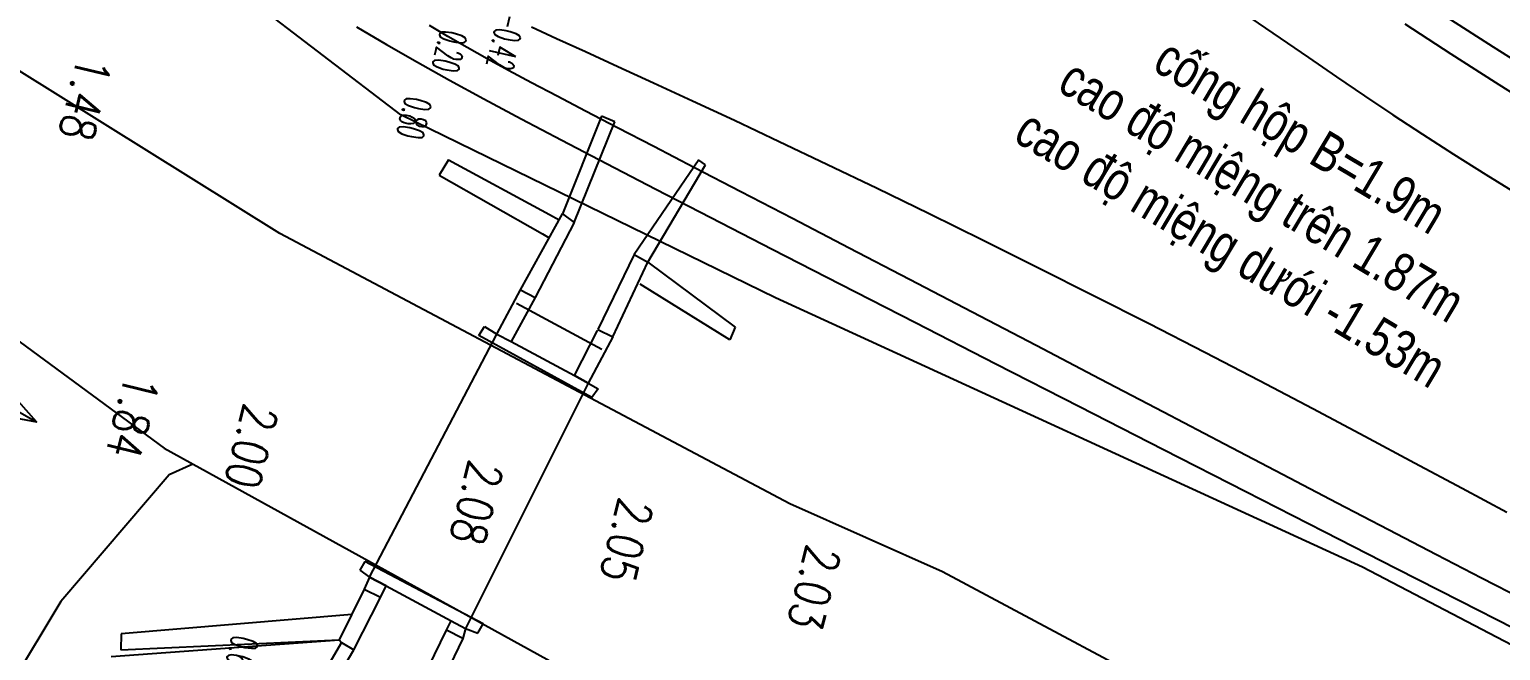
# Model space of a CAD drawing. Header units: metres. Extents: x 583412 to 583840, y 1186334 to 1187497.
# Drawn here: x 583674.26 to 583712.31, y 1186978.72 to 1186994.78 of the extents above; entities that cross this region are included whole.
import ezdxf
from ezdxf.enums import TextEntityAlignment as Align

# ---------------------------------------------------------------- set-up
doc = ezdxf.new("R2010")
doc.units = ezdxf.units.M
doc.header["$MEASUREMENT"] = 0
doc.linetypes.add('DASHED', pattern=[0.75, 0.5, -0.25])
for name, color, linetype in [('$For$Printing$', 7, 'Continuous'), ('1111DONG MUC', 2, 'Continuous'), ('C-ANNO-MATC', 7, 'DASHED'), ('cao do binh do', 4, 'Continuous'), ('CaoDoTN', 2, 'Continuous'), ('DienHaThe-KHKS', 7, 'Continuous'), ('KS.cau cong', 6, 'Continuous'), ('KS.leduongdat', 36, 'Continuous'), ('KS.leduongnhua', 4, 'Continuous'), ('ks.text ks', 7, 'Continuous'), ('KS_muong ao', 4, 'TALUYPHAI-KHKS')]:
    doc.layers.add(name, color=color, linetype=linetype)
doc.styles.add('ChuSo', font='vnsimple.shx')
doc.styles.add('TENSONG', font='VAPTIMI.TTF')
doc.linetypes.add('TALUYPHAI-KHKS', pattern='A,5,[130,ltypeshp,S=5,R=0,X=0,Y=-5],10,[130,ltypeshp,S=5,R=0,X=0,Y=-5],10,[130,ltypeshp,S=10,R=0,X=0,Y=-10],5', length=30)

# ---------------------------------------------------------------- blocks, each defined once
blk = doc.blocks.new('DienHaThe-KHKS')
at = {"layer": 'DienHaThe-KHKS', "color": 6}
blk.add_lwpolyline([(0.0012, 0.51624), (0.0012, 2.70968), (0.4608, 2.30472), (0.00192, 3.63336), (-0.45808, 2.30512), (0.00152, 2.70976), (0.00192, 3.63336)], dxfattribs=at)
for radius in [0.51624, 0.13184]:
    blk.add_circle((0, 0), radius, dxfattribs=at)

msp = doc.modelspace()

# ---------------------------------------------------------------- linework, layer by layer
at = {"layer": '$For$Printing$', "color": 252}
for p, q in [((583712.125, 1186994.325), (583710.256, 1186995.52)), ((583682.718, 1186994.853), (583683.498, 1186994.391)), ((583687.244, 1186994.85), (583687.893, 1186994.55)), ((583705.847, 1186995.078), (583706.603, 1186994.557)), ((583687.893, 1186994.55), (583688.639, 1186994.209)), ((583706.603, 1186994.557), (583707.337, 1186994.053)), ((583683.498, 1186994.391), (583684.296, 1186993.936)), ((583688.639, 1186994.209), (583689.476, 1186993.826)), ((583713.952, 1186993.157), (583712.125, 1186994.325)), ((583684.296, 1186993.936), (583685.13, 1186993.472)), ((583689.476, 1186993.826), (583690.4, 1186993.402)), ((583707.337, 1186994.053), (583708.06, 1186993.558)), ((583685.13, 1186993.472), (583686.018, 1186992.989)), ((583690.4, 1186993.402), (583691.408, 1186992.937)), ((583708.06, 1186993.558), (583708.785, 1186993.067)), ((583686.018, 1186992.989), (583686.977, 1186992.475)), ((583708.785, 1186993.067), (583709.523, 1186992.575)), ((583691.408, 1186992.937), (583692.494, 1186992.432)), ((583709.523, 1186992.575), (583710.286, 1186992.075)), ((583686.977, 1186992.475), (583688.027, 1186991.92)), ((583692.494, 1186992.432), (583693.654, 1186991.887)), ((583688.027, 1186991.92), (583689.183, 1186991.315)), ((583693.654, 1186991.887), (583694.885, 1186991.302)), ((583710.286, 1186992.075), (583711.085, 1186991.561)), ((583711.085, 1186991.561), (583711.928, 1186991.031)), ((583689.183, 1186991.315), (583690.464, 1186990.65)), ((583694.885, 1186991.302), (583696.181, 1186990.678)), ((583696.181, 1186990.678), (583697.531, 1186990.021)), ((583711.928, 1186991.031), (583712.802, 1186990.491)), ((583690.464, 1186990.65), (583691.888, 1186989.916)), ((583691.888, 1186989.916), (583693.472, 1186989.101)), ((583697.531, 1186990.021), (583698.922, 1186989.336)), ((583698.922, 1186989.336), (583700.342, 1186988.629)), ((583693.472, 1186989.101), (583695.233, 1186988.198)), ((583700.342, 1186988.629), (583701.779, 1186987.906)), ((583695.233, 1186988.198), (583697.177, 1186987.202)), ((583701.779, 1186987.906), (583703.221, 1186987.174)), ((583697.177, 1186987.202), (583699.257, 1186986.137)), ((583703.221, 1186987.174), (583704.655, 1186986.437)), ((583699.257, 1186986.137), (583701.413, 1186985.034)), ((583704.655, 1186986.437), (583706.07, 1186985.703)), ((583706.07, 1186985.703), (583707.452, 1186984.977)), ((583701.413, 1186985.034), (583703.586, 1186983.923)), ((583707.452, 1186984.977), (583708.793, 1186984.266)), ((583708.793, 1186984.266), (583710.083, 1186983.578)), ((583703.586, 1186983.923), (583705.717, 1186982.834)), ((583710.083, 1186983.578), (583711.312, 1186982.92)), ((583705.717, 1186982.834), (583707.745, 1186981.797)), ((583711.312, 1186982.92), (583712.471, 1186982.299)), ((583707.745, 1186981.797), (583709.612, 1186980.844)), ((583709.612, 1186980.844), (583711.258, 1186980.004)), ((583711.258, 1186980.004), (583712.647, 1186979.295))]:
    msp.add_line(p, q, dxfattribs=at)
at = {"layer": '$For$Printing$', "color": 40}
for p, q in [((583685.086, 1186994.601), (583684.61, 1186994.884)), ((583709.832, 1186994.924), (583711.015, 1186994.156)), ((583685.582, 1186994.316), (583685.086, 1186994.601)), ((583686.101, 1186994.025), (583685.582, 1186994.316)), ((583711.015, 1186994.156), (583712.162, 1186993.42)), ((583686.653, 1186993.722), (583686.101, 1186994.025)), ((583687.25, 1186993.402), (583686.653, 1186993.722)), ((583687.909, 1186993.053), (583687.25, 1186993.402)), ((583712.162, 1186993.42), (583713.267, 1186992.72)), ((583688.645, 1186992.668), (583687.909, 1186993.053)), ((583689.472, 1186992.238), (583688.645, 1186992.668)), ((583690.406, 1186991.753), (583689.472, 1186992.238)), ((583691.463, 1186991.205), (583690.406, 1186991.753)), ((583692.658, 1186990.585), (583691.463, 1186991.205)), ((583693.999, 1186989.889), (583692.658, 1186990.585)), ((583695.462, 1186989.127), (583693.999, 1186989.889)), ((583697.02, 1186988.315), (583695.462, 1186989.127)), ((583698.641, 1186987.469), (583697.02, 1186988.315)), ((583700.296, 1186986.605), (583698.641, 1186987.469)), ((583701.955, 1186985.737), (583700.296, 1186986.605)), ((583703.589, 1186984.883), (583701.955, 1186985.737)), ((583705.167, 1186984.057), (583703.589, 1186984.883)), ((583706.664, 1186983.273), (583705.167, 1186984.057)), ((583708.077, 1186982.533), (583706.664, 1186983.273)), ((583709.405, 1186981.839), (583708.077, 1186982.533)), ((583710.649, 1186981.191), (583709.405, 1186981.839)), ((583711.81, 1186980.59), (583710.649, 1186981.191)), ((583712.889, 1186980.036), (583711.81, 1186980.59))]:
    msp.add_line(p, q, dxfattribs=at)
at = {"layer": '1111DONG MUC'}
for p in [(583684.783, 1186994.295, 0.2), (583683.869, 1186992.57, 0.8)]:
    msp.add_point(p, dxfattribs=at)
at = {"layer": 'C-ANNO-MATC', "color": 3, "linetype": 'Continuous'}
for p, q in [((583685.1, 1186991.409, 1.262), (583684.861, 1186991.01, 1.262)), ((583685.1, 1186991.409, 1.262), (583687.71, 1186989.995, 1.262)), ((583684.861, 1186991.01, 1.262), (583687.53, 1186989.494, 1.262)), ((583687.71, 1186989.995, 1.262), (583687.961, 1186989.855, 1.262)), ((583687.53, 1186989.494, 1.262), (583687.706, 1186989.396, 1.262)), ((583690.255, 1186988.767, -0.793), (583692.513, 1186987.083, -0.793)), ((583692.378, 1186986.752, -0.793), (583690.059, 1186988.199, -0.793)), ((583692.513, 1186987.083, -0.793), (583692.378, 1186986.752, -0.793)), ((583682.597, 1186979.651, -0.601), (583676.637, 1186979.152, -0.601)), ((583676.637, 1186979.152, -0.601), (583676.628, 1186978.739, -0.601)), ((583676.628, 1186978.739, -0.601), (583682.274, 1186978.995, -0.601))]:
    msp.add_line(p, q, dxfattribs=at)
at = {"layer": 'cao do binh do', "color": 44, "elevation": -0.601, "flags": 128}
msp.add_lwpolyline([(583682.337, 1186978.93), (583682.654, 1186978.74)], dxfattribs=at)
at = {"layer": 'KS.cau cong'}
for p, q in [((583689.058, 1186992.538, -0.601), (583688.047, 1186990.01, -0.601)), ((583688.347, 1186989.792, -0.601), (583689.401, 1186992.395, -0.601)), ((583689.401, 1186992.395, -0.601), (583689.058, 1186992.538, -0.601)), ((583691.576, 1186991.409, -0.793), (583689.901, 1186988.966, -0.793)), ((583690.255, 1186988.767, -0.793), (583691.749, 1186991.279, -0.793)), ((583691.749, 1186991.279, -0.793), (583691.571, 1186991.401, -0.793)), ((583686.959, 1186988.052, -0.601), (583688.047, 1186990.01, -0.601)), ((583688.047, 1186990.01, -0.601), (583688.347, 1186989.792, -0.601)), ((583688.347, 1186989.792, -0.601), (583687.339, 1186987.85, -0.601)), ((583689.901, 1186988.966, -0.793), (583688.964, 1186987.02, -0.793)), ((583689.349, 1186986.835, -0.793), (583690.255, 1186988.767, -0.793)), ((583689.901, 1186988.966, -0.793), (583690.255, 1186988.767, -0.793)), ((583689.901, 1186988.966, -0.793), (583689.901, 1186988.966, -0.793)), ((583686.346, 1186986.906, -0.601), (583686.959, 1186988.052, -0.601)), ((583686.959, 1186988.052, -0.601), (583687.339, 1186987.85, -0.601)), ((583687.339, 1186987.85, -0.601), (583686.72, 1186986.71, -0.601)), ((583686.855, 1186987.707, 1.377), (583689.069, 1186986.511, 1.377)), ((583683.058, 1186980.614, -0.601), (583686.346, 1186986.906, -0.601)), ((583685.885, 1186986.864, 1.801), (583686.034, 1186987.103, 1.801)), ((583688.811, 1186985.268, 1.801), (583685.885, 1186986.864, 1.801)), ((583686.034, 1186987.103, 1.801), (583686.346, 1186986.906, 1.801)), ((583686.346, 1186986.906, -0.601), (583686.72, 1186986.71, -0.601)), ((583686.346, 1186986.906, 1.801), (583686.72, 1186986.71, 1.801)), ((583688.359, 1186985.832, -0.793), (583688.954, 1186986.996, -0.793)), ((583688.964, 1186987.02, -0.793), (583689.349, 1186986.835, -0.793)), ((583686.72, 1186986.71, -0.601), (583688.359, 1186985.832, -0.601)), ((583686.72, 1186986.71, 1.801), (583688.359, 1186985.832, 1.801)), ((583689.349, 1186986.835, -0.793), (583688.715, 1186985.638, -0.793)), ((583688.359, 1186985.832, -0.601), (583688.715, 1186985.638, -0.601)), ((583688.715, 1186985.638, -0.793), (583688.359, 1186985.832, -0.793)), ((583688.359, 1186985.832, 1.801), (583688.715, 1186985.638, 1.801)), ((583688.715, 1186985.638, -0.601), (583685.536, 1186979.292, -0.601)), ((583688.715, 1186985.638, 1.801), (583688.968, 1186985.486, 1.801)), ((583688.968, 1186985.486, 1.801), (583688.811, 1186985.268, 1.801)), ((583682.938, 1186981.022, 1.856), (583682.809, 1186980.798, 1.856)), ((583682.809, 1186980.798, 1.856), (583683.058, 1186980.614, 1.856)), ((583685.993, 1186979.41, 1.856), (583682.938, 1186981.022, 1.856)), ((583683.058, 1186980.614, -0.601), (583682.921, 1186980.307, -0.601)), ((583683.492, 1186980.397, -0.601), (583683.058, 1186980.614, -0.601)), ((583683.058, 1186980.614, 1.856), (583683.491, 1186980.395, 1.856)), ((583683.339, 1186980.094, -0.601), (583683.492, 1186980.397, -0.601)), ((583683.491, 1186980.395, 1.856), (583685.17, 1186979.485, 1.856)), ((583682.921, 1186980.307, -0.601), (583682.274, 1186978.995, -0.601)), ((583682.652, 1186978.736, -0.601), (583683.339, 1186980.094, -0.601)), ((583682.921, 1186980.307, -0.601), (583683.34, 1186980.096, -0.601)), ((583685.048, 1186979.244, -0.7), (583685.17, 1186979.485, -0.7)), ((583685.17, 1186979.485, -0.7), (583685.536, 1186979.292, -0.7)), ((583685.17, 1186979.485, 1.856), (583685.536, 1186979.292, 1.856)), ((583685.536, 1186979.292, -0.7), (583685.471, 1186979.033, -0.7)), ((583685.536, 1186979.292, 1.856), (583685.859, 1186979.166, 1.856)), ((583685.859, 1186979.166, 1.856), (583685.993, 1186979.41, 1.856)), ((583682.337, 1186978.93, -0.601), (583680.472, 1186975.769, -0.601)), ((583682.274, 1186978.995, -0.601), (583682.337, 1186978.93, -0.601)), ((583684.425, 1186977.97, -0.7), (583685.048, 1186979.244, -0.7)), ((583685.471, 1186979.033, -0.7), (583684.878, 1186977.811, -0.7)), ((583685.471, 1186979.033, -0.7), (583685.049, 1186979.246, -0.7)), ((583680.787, 1186975.625, -0.601), (583682.652, 1186978.736, -0.601))]:
    msp.add_line(p, q, dxfattribs=at)
at = {"layer": 'KS.leduongdat'}
for p, q in [((583678.49, 1186983.543, 1.593), (583677.879, 1186983.266, 1.593)), ((583677.879, 1186983.266, 1.593), (583675.08, 1186979.992, 1.593)), ((583675.08, 1186979.992, 1.593), (583672.443, 1186975.619, 1.593))]:
    msp.add_line(p, q, dxfattribs=at)
at = {"layer": 'KS.leduongnhua', "color": 2}
for p, q in [((583680.739, 1186989.508, 1.725), (583673.928, 1186993.752, 1.725)), ((583693.923, 1186982.515, 1.725), (583680.739, 1186989.508, 1.725)), ((583671.951, 1186988.218, 1.593), (583677.744, 1186983.954, 1.593)), ((583677.744, 1186983.954, 1.593), (583691.012, 1186976.645, 1.593)), ((583697.874, 1186980.758, 1.725), (583693.923, 1186982.515, 1.725)), ((583702.653, 1186978.201, 1.725), (583697.874, 1186980.758, 1.725))]:
    msp.add_line(p, q, dxfattribs=at)
at = {"layer": 'KS_muong ao', "color": 125, "ltscale": 0.03}
for p, q in [((583683.869, 1186992.57), (583658.628, 1187011.899)), ((583693.558, 1186987.84), (583683.869, 1186992.57)), ((583708.736, 1186980.878), (583693.558, 1186987.84)), ((583736.934, 1186966.131), (583708.736, 1186980.878))]:
    msp.add_line(p, q, dxfattribs=at)
at = {"layer": 'KS_muong ao', "color": 125, "linetype": 'TALUYPHAI-KHKS', "ltscale": 0.03}
msp.add_line((583676.377, 1186978.565, 2.088), (583682.274, 1186978.995, 2.088), dxfattribs=at)

# ---------------------------------------------------------------- block references
at = {"layer": 'DienHaThe-KHKS', "rotation": 240.3686640678672}
msp.add_blockref('DienHaThe-KHKS', (583671.287, 1186986.432), dxfattribs=at)

# ---------------------------------------------------------------- texts
at = {"layer": '1111DONG MUC', "style": 'ChuSo', "width": 0.5}
for s, p in [('-0.42', (583686.236, 1186994.54, -0.415)), ('0.20', (583684.783, 1186994.295, 0.2)), ('0.80', (583683.869, 1186992.57, 0.8)), ('0.69', (583679.386, 1186978.632, -0.277))]:
    msp.add_text(s, height=0.7, rotation=256.5354, dxfattribs=at).set_placement(p, align=Align.CENTER)
at = {"layer": 'cao do binh do', "color": 44, "style": 'ChuSo', "width": 0.8}
msp.add_text('1.48', height=0.9, rotation=256.5354, dxfattribs=at).set_placement((583675.263, 1186993.095, 1.477), align=Align.CENTER)
at = {"layer": 'CaoDoTN', "style": 'ChuSo', "width": 0.8}
for s, p in [('1.84', (583676.493, 1186984.873)), ('2.00', (583679.568, 1186984.102)), ('2.08', (583685.388, 1186982.643)), ('2.05', (583689.268, 1186981.671)), ('2.03', (583694.118, 1186980.455))]:
    msp.add_text(s, height=0.9, rotation=255.9262, dxfattribs=at).set_placement(p, align=Align.CENTER)
at = {"layer": 'ks.text ks', "style": 'TENSONG', "width": 0.8}
for s, p in [('coáng hoäp B=1.9m', (583706.876, 1186991.605)), ('cao ñoä mieäng treân 1.87m', (583705.884, 1186990.195)), ('cao ñoä mieäng döôùi -1.53m', (583705.075, 1186988.698))]:
    msp.add_text(s, height=1, rotation=329.2036, dxfattribs=at).set_placement(p, align=Align.CENTER)

doc.saveas('drawing.dxf')
